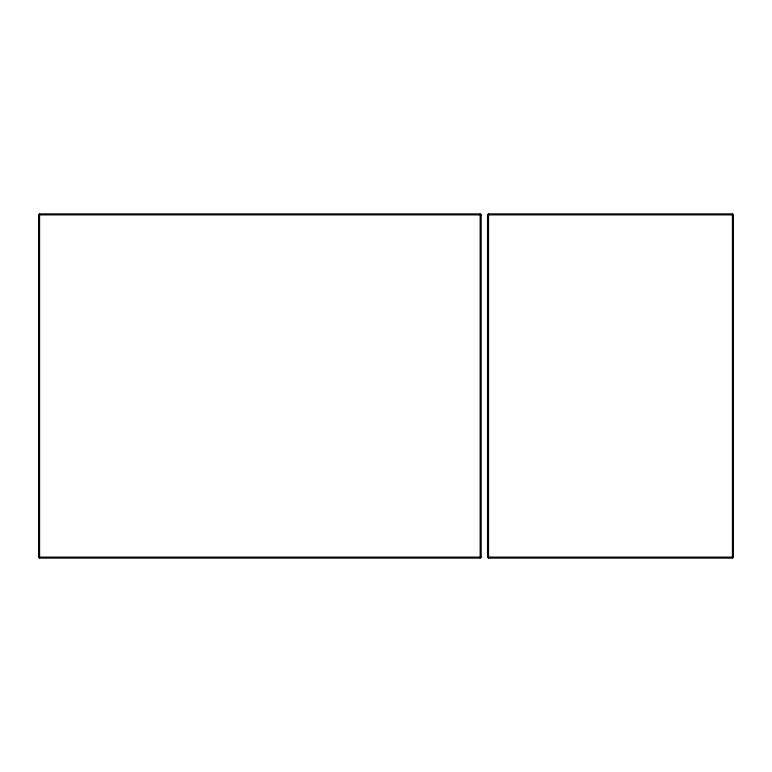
<?xml version="1.0" encoding="UTF-8"?>
<svg xmlns="http://www.w3.org/2000/svg" width="772" height="772" viewBox="0 0 772 772"><rect width="100%" height="100%" fill="white"/><g stroke="black" fill="none" stroke-linecap="round" stroke-linejoin="round"><path stroke-width="1.16" d="M38.6 214.886L39.584 213.902L480.165 213.902L481.149 214.886L481.149 557.114L480.165 558.098L39.584 558.098L38.6 557.114L38.6 214.886L481.149 214.886M487.537 214.886L488.522 213.902L732.416 213.902L733.4 214.886L733.4 557.114L732.416 558.098L488.522 558.098L487.537 557.114L487.537 214.886L733.4 214.886M38.6 557.114L481.149 557.114M487.537 557.114L733.4 557.114M732.416 213.902L732.416 558.098M488.522 213.902L488.522 558.098M480.165 213.902L480.165 558.098M39.584 213.902L39.584 558.098"/></g></svg>
